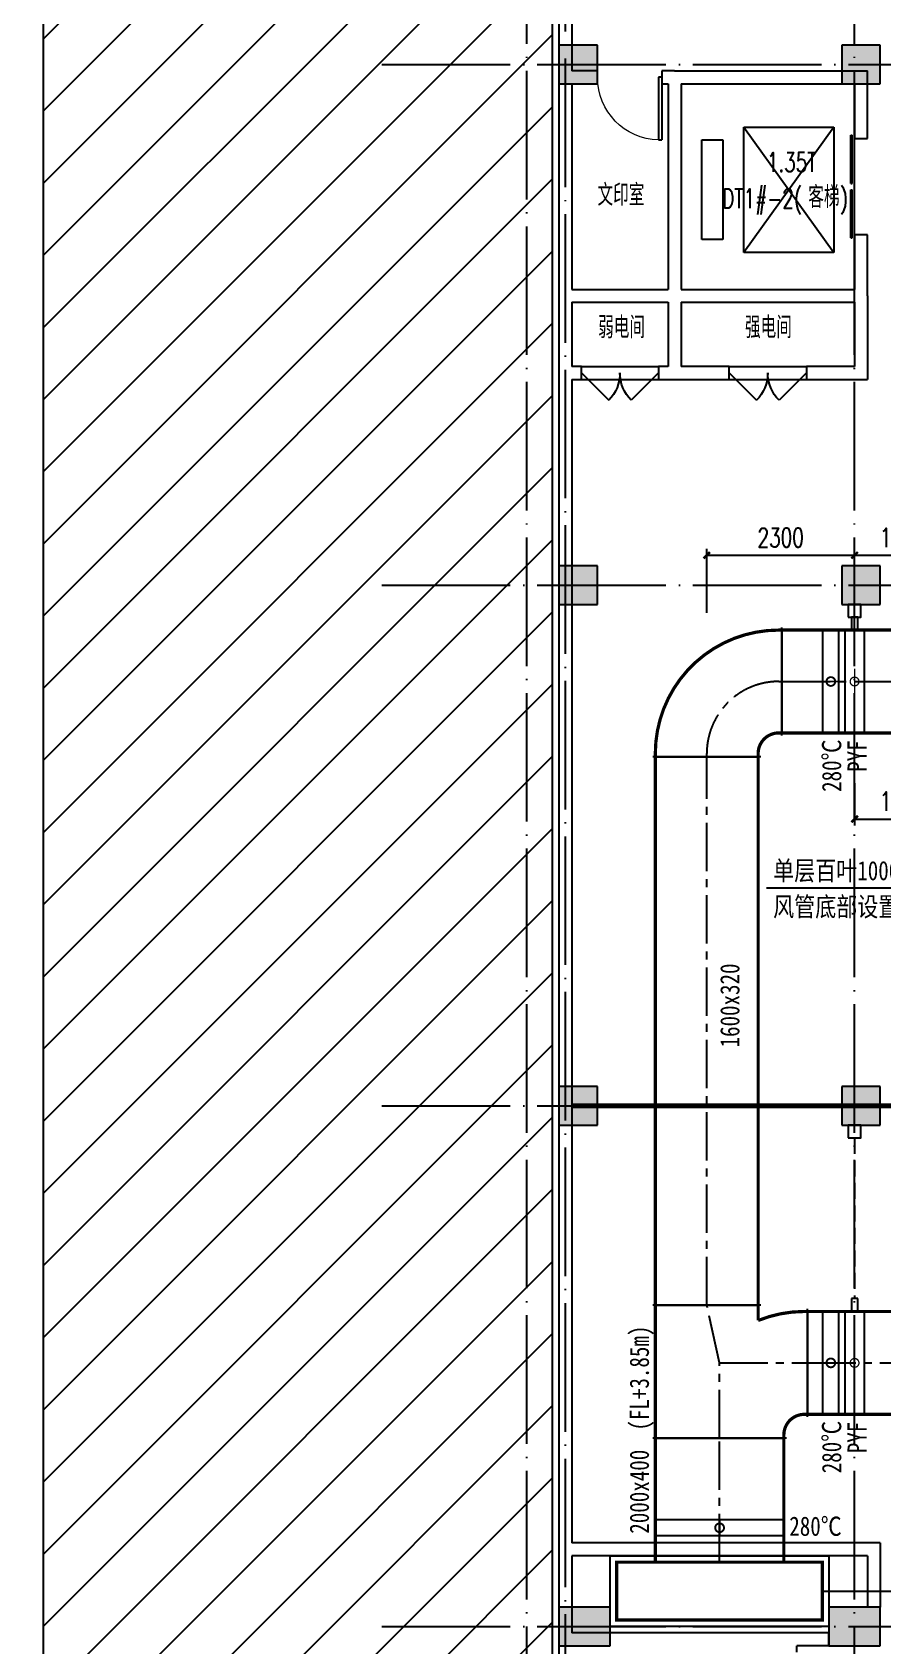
# Model space of a CAD drawing. Extents: x -555607 to 460190, y 498714 to 1664455.
# Drawn here: x -92148 to -78916, y 749620 to 774720 of the extents above; entities that cross this region are included whole.
import ezdxf

# ---------------------------------------------------------------- set-up
doc = ezdxf.new("R2010")
doc.units = 0
doc.header["$LTSCALE"] = 1000
doc.header["$MEASUREMENT"] = 0
for name, pattern in [('CENTER2', [1.125, 0.75, -0.125, 0.125, -0.125]), ('DASH', [0.35, 0.25, -0.1]), ('DOTE', [2.42, 2, -0.2, 0.02, -0.2])]:
    doc.linetypes.add(name, pattern=pattern)
doc.layers.get('Defpoints').update_dxf_attribs({"color": 210})
for name, color, linetype in [('A-AXIS-DOTE', 14, 'DOTE'), ('A-AXIS-SYMB', 3, 'Continuous'), ('A-HATCH-2', 251, 'Continuous'), ('A-STAIR', 150, 'Continuous'), ('A-TEXT', 61, 'Continuous'), ('A-WINDOW', 8, 'Continuous'), ('A-防火门窗', 8, 'Continuous'), ('AS-COLN', 6, 'Continuous'), ('AS-WALL', 40, 'Continuous'), ('DUCT-暖通风中心线', 5, 'CENTER2'), ('DUCT-暖通风法兰', 2, 'Continuous'), ('DUCT-暖通风管', 7, 'Continuous'), ('DUCT-暖通风管端线', 2, 'Continuous'), ('PUB_HATCH', 8, 'Continuous'), ('TH_DIM', 3, 'Continuous'), ('WINDOW', 8, 'Continuous'), ('暖通', 7, 'Continuous')]:
    doc.layers.add(name, color=color, linetype=linetype)
doc.styles.add('-黑体', font='simhei.ttf', dxfattribs={"width": 0.8})
doc.styles.add('_TCH_DIM_T3', font='SIMPLEX', dxfattribs={"width": 0.705882, "bigfont": 'GBCBIG'})
doc.styles.add('A-STANDARD', font='SIMPLEX', dxfattribs={"bigfont": 'GBCBIG'})
doc.styles.get("Standard").update_dxf_attribs({"font": 'gbenor.shx', "bigfont": 'gbcbig.shx'})
doc.linetypes.add('字母', pattern='A,12.7,-5.08,["挡烟垂壁",Standard,S=2.54,R=0,X=-2.54,Y=-1.27],-5.08', length=22.86)
doc.dimstyles.new('_TCH_ARCH&&100', dxfattribs={"dimtxt": 297.5, "dimasz": 100, "dimexe": 100, "dimexo": 100, "dimgap": 126.25, "dimtad": 1, "dimdec": 0, "dimzin": 0, "dimdsep": 46, "dimtxsty": '_TCH_DIM_T3', "dimblk": 'ARCHTICK', "dimcen": 0.09, "dimclrt": 7, "dimazin": 2, "dimtfac": 1, "dimtdec": 0, "dimtix": 1, "dimtmove": 2, "dimatfit": 3, "dimfxl": 100, "dimtolj": 1, "dimtzin": 0, "dimarcsym": 0})

# ---------------------------------------------------------------- blocks, each defined once
blk = doc.blocks.new('$DorLib2D$00000116')
at = {"color": 0}
for p, q in [((-0.5, 0), (-0.146, 0.354)), ((0.5, 0), (0.146, 0.354))]:
    blk.add_line(p, q, dxfattribs=at)
for centre, start, end in [((-0.5, 0), 0, 45), ((0.5, 0), 135, 180)]:
    blk.add_arc(centre, 0.5, start, end, dxfattribs=at)
blk = doc.blocks.new('$DorLib2D$00000001')
for p, q in [((0.45, 0.975), (0.5, 0.975)), ((0.45, 0), (0.45, 0.975)), ((0.5, 0), (0.5, 0.975)), ((0.5, 0), (0.45, 0))]:
    blk.add_line(p, q)
at = {"lineweight": 13}
blk.add_arc((0.475, 0), 0.975, 91.4693, 180, dxfattribs=at)
blk = doc.blocks.new('$DORLIB2D$00000127')
at = {"color": 0}
for points in [[(-0.533, 0.795), (-0.533, 0.69)], [(-0.033, 0.795), (-0.533, 0.795)], [(-0.033, 0.69), (-0.533, 0.69)], [(-0.033, 0.795), (-0.033, 0.69)], [(0.533, 0.795), (0.033, 0.795)], [(0.033, 0.795), (0.033, 0.69)], [(0.533, 0.69), (0.033, 0.69)], [(0.533, 0.795), (0.533, 0.69)], [(0.5, 0.5), (-0.5, 0.5)]]:
    blk.add_lwpolyline(points, dxfattribs=at)
blk = doc.blocks.new('_ArchTick')
at = {"color": 0, "linetype": 'ByBlock', "const_width": 0.4}
blk.add_lwpolyline([(-0.5, -0.5), (0.5, 0.5)], dxfattribs=at)
blk = doc.blocks.new('*D551')
at = {"layer": 'Defpoints', "color": 0, "transparency": 16777216}
for p in [(-79354, 766584), (-81654, 765588), (-79354, 765588)]:
    blk.add_point(p, dxfattribs=at)
at = {"layer": 'TH_DIM', "color": 0, "lineweight": -2, "transparency": 16777216}
for p, q in [((-81654, 765688), (-81654, 766684)), ((-81654, 766584), (-79354, 766584)), ((-79354, 765688), (-79354, 766684))]:
    blk.add_line(p, q, dxfattribs=at)
at = {"layer": 'TH_DIM', "color": 0, "lineweight": -2, "transparency": 16777216, "xscale": 100, "yscale": 100, "zscale": 100, "rotation": 180}
blk.add_blockref('_ArchTick', (-81654, 766584), dxfattribs=at)
at = {"layer": 'TH_DIM', "color": 0, "lineweight": -2, "transparency": 16777216, "xscale": 100, "yscale": 100, "zscale": 100}
blk.add_blockref('_ArchTick', (-79354, 766584), dxfattribs=at)
at = {"layer": 'TH_DIM', "color": 7, "transparency": 16777216, "insert": (-80504, 766859), "char_height": 297.5, "attachment_point": 5, "style": '_TCH_DIM_T3'}
blk.add_mtext('\\A1;2300', dxfattribs=at)
blk = doc.blocks.new('*D552')
at = {"layer": 'Defpoints', "color": 0, "transparency": 16777216}
for p in [(-77854, 766584), (-79354, 765588), (-77854, 765588)]:
    blk.add_point(p, dxfattribs=at)
at = {"layer": 'TH_DIM', "color": 0, "lineweight": -2, "transparency": 16777216}
for p, q in [((-79354, 765688), (-79354, 766684)), ((-79354, 766584), (-77854, 766584)), ((-77854, 765688), (-77854, 766684))]:
    blk.add_line(p, q, dxfattribs=at)
at = {"layer": 'TH_DIM', "color": 0, "lineweight": -2, "transparency": 16777216, "xscale": 100, "yscale": 100, "zscale": 100, "rotation": 180}
blk.add_blockref('_ArchTick', (-79354, 766584), dxfattribs=at)
at = {"layer": 'TH_DIM', "color": 0, "lineweight": -2, "transparency": 16777216, "xscale": 100, "yscale": 100, "zscale": 100}
blk.add_blockref('_ArchTick', (-77854, 766584), dxfattribs=at)
at = {"layer": 'TH_DIM', "color": 7, "transparency": 16777216, "insert": (-78604, 766859), "char_height": 297.5, "attachment_point": 5, "style": '_TCH_DIM_T3'}
blk.add_mtext('\\A1;1500', dxfattribs=at)
blk = doc.blocks.new('*D562')
at = {"layer": 'Defpoints', "color": 0, "transparency": 16777216}
for p in [(-79354, 763137), (-77854, 763137), (-77854, 762481)]:
    blk.add_point(p, dxfattribs=at)
at = {"layer": 'TH_DIM', "color": 0, "lineweight": -2, "transparency": 16777216}
for p, q in [((-79354, 763037), (-79354, 762381)), ((-77854, 763037), (-77854, 762381)), ((-79354, 762481), (-77854, 762481))]:
    blk.add_line(p, q, dxfattribs=at)
at = {"layer": 'TH_DIM', "color": 0, "lineweight": -2, "transparency": 16777216, "xscale": 100, "yscale": 100, "zscale": 100, "rotation": 180}
blk.add_blockref('_ArchTick', (-79354, 762481), dxfattribs=at)
at = {"layer": 'TH_DIM', "color": 0, "lineweight": -2, "transparency": 16777216, "xscale": 100, "yscale": 100, "zscale": 100}
blk.add_blockref('_ArchTick', (-77854, 762481), dxfattribs=at)
at = {"layer": 'TH_DIM', "color": 7, "transparency": 16777216, "insert": (-78604, 762756), "char_height": 297.5, "attachment_point": 5, "style": '_TCH_DIM_T3'}
blk.add_mtext('\\A1;1500', dxfattribs=at)

msp = doc.modelspace()

# ---------------------------------------------------------------- hatches: boundary and pattern name
at = {"layer": 'A-HATCH-2'}
h = msp.add_hatch(dxfattribs=at)
h.set_pattern_fill('ANSI31', color=250, scale=500)
h.set_pattern_definition([(45, (0, 0), (-561.266, 561.266), [])])
h.paths.add_polyline_path([(-84054.2, 832520), (-91980, 832520), (-91980, 741120), (-84054.2, 741120)])
at = {"layer": 'A-WINDOW'}
h = msp.add_hatch(dxfattribs=at)
h.set_pattern_fill('ANSI31', color=256, scale=100)
h.set_pattern_definition([(45, (0, 0), (-112.253202, 112.253202), [])])
edge = h.paths.add_edge_path()
edge.add_line((-91980, 835400), (-91980, 787330))
edge.add_line((-91980, 787330), (-91812, 787268.9))
edge.add_line((-91812, 787268.9), (-92148, 787209.6))
edge.add_line((-92148, 787209.6), (-91980, 787150))
edge.add_line((-91980, 787150), (-91980, 739080))
at = {"layer": 'PUB_HATCH'}
for points in [[(-83954.2, 773920), (-83354.2, 773920), (-83354.2, 774520), (-83954.2, 774520)], [(-79554.2, 773920), (-78954.2, 773920), (-78954.2, 774520), (-79554.2, 774520)], [(-83954.2, 765820), (-83354.2, 765820), (-83354.2, 766420), (-83954.2, 766420)], [(-79554.2, 765820), (-78954.2, 765820), (-78954.2, 766420), (-79554.2, 766420)], [(-83954.2, 757720), (-83354.2, 757720), (-83354.2, 758320), (-83954.2, 758320)], [(-79554.2, 757720), (-78954.2, 757720), (-78954.2, 758320), (-79554.2, 758320)], [(-83954.2, 749620), (-83154.2, 749620), (-83154.2, 750220), (-83954.2, 750220)], [(-79754.2, 749620), (-78954.2, 749620), (-78954.2, 750220), (-79754.2, 750220)]]:
    msp.add_hatch(color=256, dxfattribs=at).paths.add_polyline_path(points)

# ---------------------------------------------------------------- linework, layer by layer
at = {"layer": 'A-AXIS-DOTE', "color": 250}
for p, q in [((-84454.2, 735820), (-84454.2, 841426.4)), ((-79354.2, 735820), (-79354.2, 841482.3)), ((-83854.2, 736010), (-83854.2, 841220)), ((-86710, 774220), (-62146.4, 774220)), ((-86710, 766120), (-62146.4, 766120)), ((-86710, 758020), (-62146.4, 758020)), ((-86710, 749920), (-62146.4, 749920))]:
    msp.add_line(p, q, dxfattribs=at)
at = {"layer": 'A-AXIS-SYMB', "color": 250}
msp.add_lwpolyline([(-91980, 835400), (-91980, 787330), (-91812, 787268.9), (-92148, 787209.6), (-91980, 787150), (-91980, 739080)], dxfattribs=at)
at = {"layer": 'A-HATCH-2', "color": 250}
msp.add_lwpolyline([(-84054.2, 832520), (-91980, 832520), (-91980, 741120), (-84054.2, 741120)], close=True, dxfattribs=at)
at = {"layer": 'A-STAIR', "color": 8}
for p, q in [((-81079.2, 773245), (-79679.2, 773245)), ((-81079.2, 771295), (-81079.2, 773245)), ((-81079.2, 773245), (-79679.2, 771295)), ((-79679.2, 773245), (-81079.2, 771295)), ((-79679.2, 773245), (-79679.2, 771295)), ((-81729.2, 773045), (-81404.2, 773045)), ((-81729.2, 771495), (-81729.2, 773045)), ((-81404.2, 773045), (-81404.2, 771495)), ((-81404.2, 771495), (-81729.2, 771495)), ((-79679.2, 771295), (-81079.2, 771295))]:
    msp.add_line(p, q, dxfattribs=at)
at = {"layer": 'A-防火门窗', "color": 8}
for p, q in [((-83604.2, 769520), (-82404.2, 769520)), ((-83604.2, 769320), (-82404.2, 769320)), ((-81304.2, 769520), (-80104.2, 769520)), ((-81304.2, 769320), (-80104.2, 769320))]:
    msp.add_line(p, q, dxfattribs=at)
at = {"layer": 'AS-COLN', "color": 3}
for p, q in [((-83354.2, 774520), (-83954.2, 774520)), ((-83954.2, 774520), (-83954.2, 773920)), ((-83354.2, 773920), (-83354.2, 774520)), ((-78954.2, 774520), (-79554.2, 774520)), ((-79554.2, 774520), (-79554.2, 773920)), ((-78954.2, 773920), (-78954.2, 774520)), ((-83954.2, 773920), (-83354.2, 773920)), ((-79554.2, 773920), (-78954.2, 773920))]:
    msp.add_line(p, q, dxfattribs=at)
at = {"layer": 'AS-COLN'}
for p, q in [((-83354.2, 766420), (-83954.2, 766420)), ((-83954.2, 766420), (-83954.2, 765820)), ((-83354.2, 765820), (-83354.2, 766420)), ((-78954.2, 766420), (-79554.2, 766420)), ((-79554.2, 766420), (-79554.2, 765820)), ((-78954.2, 765820), (-78954.2, 766420)), ((-83954.2, 765820), (-83354.2, 765820)), ((-79554.2, 765820), (-78954.2, 765820)), ((-83354.2, 758320), (-83954.2, 758320)), ((-83954.2, 758320), (-83954.2, 757720)), ((-83354.2, 757720), (-83354.2, 758320)), ((-78954.2, 758320), (-79554.2, 758320)), ((-79554.2, 758320), (-79554.2, 757720)), ((-78954.2, 757720), (-78954.2, 758320)), ((-83954.2, 757720), (-83354.2, 757720)), ((-79554.2, 757720), (-78954.2, 757720)), ((-83154.2, 750220), (-83954.2, 750220)), ((-83954.2, 750220), (-83954.2, 749620)), ((-83154.2, 749620), (-83154.2, 750220)), ((-78954.2, 750220), (-79754.2, 750220)), ((-79754.2, 750220), (-79754.2, 749620)), ((-78954.2, 749620), (-78954.2, 750220)), ((-83954.2, 749620), (-83154.2, 749620)), ((-79754.2, 749620), (-78954.2, 749620))]:
    msp.add_line(p, q, dxfattribs=at)
at = {"layer": 'AS-WALL'}
for p, q in [((-83954.2, 792520), (-83954.2, 774020)), ((-83754.2, 792420), (-83754.2, 774120)), ((-83354.2, 774120), (-83754.2, 774120)), ((-83354.2, 773920), (-83354.2, 774120)), ((-82154.2, 774120), (-82354.2, 774120)), ((-82354.2, 774120), (-82354.2, 773920)), ((-82154.2, 774120), (-79154.2, 774120)), ((-79154.2, 773070), (-79154.2, 774120)), ((-83954.2, 774020), (-83954.2, 770620)), ((-83754.2, 773920), (-83354.2, 773920)), ((-83754.2, 773920), (-83754.2, 770720)), ((-82354.2, 773920), (-82254.2, 773920)), ((-82254.2, 773920), (-82254.2, 770720)), ((-82054.2, 773920), (-82054.2, 770720)), ((-82054.2, 773920), (-79354.2, 773920)), ((-79354.2, 773920), (-79354.2, 773070)), ((-79354.2, 773070), (-79154.2, 773070)), ((-79154.2, 771570), (-79354.2, 771570)), ((-79354.2, 771570), (-79354.2, 770720)), ((-79154.2, 770620), (-79154.2, 771570)), ((-83954.2, 770620), (-83954.2, 769420)), ((-83754.2, 770720), (-82254.2, 770720)), ((-82054.2, 770720), (-79354.2, 770720)), ((-79154.2, 770620), (-79154.2, 769320)), ((-83754.2, 770520), (-82254.2, 770520)), ((-83754.2, 770520), (-83754.2, 769520)), ((-82254.2, 770520), (-82254.2, 769520)), ((-82054.2, 770520), (-79354.2, 770520)), ((-82054.2, 770520), (-82054.2, 769520)), ((-79354.2, 770520), (-79354.2, 769520)), ((-83954.2, 769420), (-83954.2, 751120)), ((-83604.2, 769520), (-83754.2, 769520)), ((-83754.2, 769320), (-83604.2, 769320)), ((-83754.2, 769320), (-83754.2, 751220)), ((-83604.2, 769320), (-83604.2, 769520)), ((-82254.2, 769520), (-82404.2, 769520)), ((-82404.2, 769520), (-82404.2, 769320)), ((-82404.2, 769320), (-82154.2, 769320)), ((-82154.2, 769320), (-81304.2, 769320)), ((-81304.2, 769520), (-82054.2, 769520)), ((-81304.2, 769320), (-81304.2, 769520)), ((-79354.2, 769520), (-80104.2, 769520)), ((-80104.2, 769520), (-80104.2, 769320)), ((-80104.2, 769320), (-79154.2, 769320)), ((-83954.2, 751120), (-83954.2, 749720)), ((-78954.2, 751220), (-83754.2, 751220)), ((-79154.2, 751020), (-83754.2, 751020)), ((-83754.2, 751020), (-83754.2, 749820)), ((-79154.2, 751020), (-79154.2, 750220)), ((-78954.2, 751220), (-78954.2, 750220)), ((-78954.2, 750220), (-79154.2, 750220)), ((-80354.2, 749820), (-83754.2, 749820)), ((-79754.2, 749820), (-80354.2, 749820)), ((-79754.2, 749620), (-79754.2, 749820)), ((-83954.2, 749720), (-83954.2, 741520)), ((-79754.2, 749620), (-80254.2, 749620)), ((-80254.2, 749520), (-80254.2, 749620))]:
    msp.add_line(p, q, dxfattribs=at)
at = {"layer": 'DUCT-暖通风中心线'}
for p, q in [((-80534.2, 764620), (-80484.2, 764620)), ((-80484, 764620), (-77070, 764620)), ((-81654.2, 763450), (-81654.2, 763500)), ((-81654.2, 754920.2), (-81654.2, 763449.8)), ((-81454.2, 754020), (-81654.2, 754920)), ((-81454.2, 752850), (-81454.2, 754020)), ((-81454.2, 754020), (-80084.2, 754020)), ((-80084, 754020), (-77070, 754020)), ((-81454.2, 750920), (-81454.2, 752849.8))]:
    msp.add_line(p, q, dxfattribs=at)
msp.add_arc((-80534.2, 763500), 1120, 90, 180, dxfattribs=at)
at = {"layer": 'DUCT-暖通风法兰'}
for p, q in [((-80484.1, 763780), (-80484.1, 765460)), ((-80814.2, 763449.9), (-82494.2, 763449.9)), ((-80814.2, 754920.1), (-82494.2, 754920.1)), ((-80084.1, 753180), (-80084.1, 754860)), ((-80414.2, 752849.9), (-82494.2, 752849.9))]:
    msp.add_line(p, q, dxfattribs=at)
at = {"layer": 'DUCT-暖通风管', "extrusion": (0, 0, -1), "const_width": 50}
for points in [[(82454.2, 763500, 0.4142136), (80534.2, 765420)], [(80854.2, 763500, 0.4142136), (80534.2, 763820)], [(80454.2, 752900, 0.4142136), (80134.2, 753220)]]:
    msp.add_lwpolyline(points, format="xyb", dxfattribs=at)
at = {"layer": 'DUCT-暖通风管', "const_width": 50}
for points in [[(-80534.2, 765420), (-80484.2, 765420)], [(-77070, 765420), (-80484, 765420)], [(-80484.2, 763820), (-80534.2, 763820)], [(-80484, 763820), (-77070, 763820)], [(-82454.2, 763450), (-82454.2, 763500)], [(-82454.2, 763449.8), (-82454.2, 754920.2)], [(-80854.2, 763500), (-80854.2, 763450)], [(-80854.2, 754920.2), (-80854.2, 763449.8)], [(-82454.2, 754920), (-82454.2, 752900)], [(-80854.2, 754679.9), (-80854.2, 754920)], [(-80084.2, 754820), (-80134.2, 754820)], [(-77070, 754820), (-80084, 754820)], [(-80134.2, 753220), (-80084.2, 753220)], [(-80084, 753220), (-77070, 753220)], [(-82454.2, 752900), (-82454.2, 752850)], [(-82454.2, 752849.8), (-82454.2, 750920)], [(-80454.2, 752850), (-80454.2, 752900)], [(-80454.2, 750920), (-80454.2, 752849.8)], [(-82454.2, 750920), (-80454.2, 750920)]]:
    msp.add_lwpolyline(points, dxfattribs=at)
msp.add_lwpolyline([(-80134.2, 754820, 0.0963961), (-80854.2, 754679.9)], format="xyb", dxfattribs=at)
at = {"layer": 'DUCT-暖通风管端线'}
for p, q in [((-80484.2, 765420), (-80484.2, 763820)), ((-80484, 765420), (-80484, 763820)), ((-82454.2, 763450), (-80854.2, 763450)), ((-80854.2, 763449.8), (-82454.2, 763449.8)), ((-82454.2, 754920.2), (-80854.2, 754920.2)), ((-80854.2, 754920), (-82454.2, 754920)), ((-80084.2, 753220), (-80084.2, 754820)), ((-80084, 754820), (-80084, 753220)), ((-82454.2, 752850), (-80454.2, 752850)), ((-80454.2, 752849.8), (-82454.2, 752849.8))]:
    msp.add_line(p, q, dxfattribs=at)
at = {"layer": '暖通', "color": 7}
for p, q in [((-79304.4, 765620, -2500), (-79404, 765620, 2500)), ((-79404, 765620, -2500), (-79404, 765420, -2500)), ((-79304.4, 765420, -2500), (-79304.4, 765620, -2500)), ((-79504.2, 765420, -2500), (-79504.2, 763820, -2500)), ((-79204.2, 765420, -2500), (-79504.2, 765420, -2500)), ((-79204.2, 765420, -2500), (-79504.2, 765420, -2500)), ((-79204.2, 765420, -2500), (-79204.2, 763820, -2500)), ((-74354.2, 761403), (-80722.6, 761403)), ((-79304.4, 755020, -2500), (-79404, 755020, 2500)), ((-79404, 755020, -2500), (-79404, 754820, -2500)), ((-79304.4, 754820, -2500), (-79304.4, 755020, -2500)), ((-79504.2, 754820, -2500), (-79504.2, 753220, -2500)), ((-79204.2, 754820, -2500), (-79504.2, 754820, -2500)), ((-79204.2, 754820, -2500), (-79504.2, 754820, -2500)), ((-79204.2, 754820, -2500), (-79204.2, 753220, -2500)), ((-79854.2, 750470), (-75906.3, 750470))]:
    msp.add_line(p, q, dxfattribs=at)
at = {"layer": '暖通'}
for p, q in [((-79848.5, 763820, -2500), (-79848.5, 765420, -2500)), ((-79848.5, 763820, -2500), (-79848.5, 765420, -2500)), ((-79598.5, 763820, -2500), (-79598.5, 765420, -2500)), ((-79598.5, 763820, -2500), (-79598.5, 765420, -2500)), ((-79848.5, 753220, -2500), (-79848.5, 754820, -2500)), ((-79848.5, 753220, -2500), (-79848.5, 754820, -2500)), ((-79598.5, 753220, -2500), (-79598.5, 754820, -2500)), ((-79598.5, 753220, -2500), (-79598.5, 754820, -2500)), ((-80454.2, 751580), (-82454.2, 751580)), ((-80454.2, 751580), (-82454.2, 751580)), ((-80454.2, 751330), (-82454.2, 751330)), ((-80454.2, 751330), (-82454.2, 751330))]:
    msp.add_line(p, q, dxfattribs=at)
at = {"layer": '暖通', "color": 7}
for points in [[(-79454.2, 765620), (-79254.2, 765620), (-79254.2, 765820), (-79454.2, 765820)], [(-79454.2, 757520), (-79254.2, 757520), (-79254.2, 757720), (-79454.2, 757720)], [(-83154.2, 751020), (-79754.2, 751020), (-79754.2, 749920), (-83154.2, 749920)]]:
    msp.add_lwpolyline(points, close=True, dxfattribs=at)
at = {"layer": '暖通', "elevation": -2500}
for points, const_width in [([(-79354.2, 764419), (-79354.2, 764821)], 20), ([(-79848.5, 764620), (-79598.5, 764620)], 30), ([(-79848.5, 764620), (-79598.5, 764620)], 30), ([(-79848.5, 754020), (-79598.5, 754020)], 30), ([(-79848.5, 754020), (-79598.5, 754020)], 30), ([(-79354.2, 753819), (-79354.2, 754221)], 20)]:
    msp.add_lwpolyline(points, dxfattribs=dict(at, const_width=const_width))
for points, const_width in [([(-79723.5, 764551.8, -1), (-79723.5, 764688.2, -1)], 30), ([(-79723.5, 764551.8, -1), (-79723.5, 764688.2, -1)], 30), ([(-79354.2, 764688.2, -1), (-79354.2, 764551.8, -1)], 20), ([(-79723.5, 753951.8, -1), (-79723.5, 754088.2, -1)], 30), ([(-79723.5, 753951.8, -1), (-79723.5, 754088.2, -1)], 30), ([(-79354.2, 754088.2, -1), (-79354.2, 753951.8, -1)], 20)]:
    msp.add_lwpolyline(points, format="xyb", close=True, dxfattribs=dict(at, const_width=const_width))
at = {"layer": '暖通', "color": 2, "linetype": '字母', "ltscale": 0.05, "const_width": 80}
msp.add_lwpolyline([(-68354.2, 758020), (-83754.2, 758020)], dxfattribs=at)
at = {"layer": '暖通', "color": 7, "linetype": 'DASH'}
msp.add_lwpolyline([(-79354.2, 757520), (-79354.2, 755020)], dxfattribs=at)
at = {"layer": '暖通', "const_width": 30}
msp.add_lwpolyline([(-81386, 751455, 1), (-81522.4, 751455, 1)], format="xyb", close=True, dxfattribs=at)
msp.add_lwpolyline([(-81386, 751455, 1), (-81522.4, 751455, 1)], format="xyb", close=True, dxfattribs=at)
msp.add_lwpolyline([(-81454.2, 751580), (-81454.2, 751330)], dxfattribs=at)
msp.add_lwpolyline([(-81454.2, 751580), (-81454.2, 751330)], dxfattribs=at)
at = {"layer": '暖通', "color": 7, "const_width": 50}
msp.add_lwpolyline([(-83054.2, 750920), (-79854.2, 750920), (-79854.2, 750020), (-83054.2, 750020)], close=True, dxfattribs=at)

# ---------------------------------------------------------------- block references
at = {"layer": 'A-WINDOW', "xscale": 1000, "yscale": -1000, "zscale": 199.9999999999999, "rotation": 359.9999999901714}
msp.add_blockref('$DorLib2D$00000001', (-82854.2, 774020), dxfattribs=at)
at = {"layer": 'A-防火门窗', "color": 8, "xscale": 1200, "yscale": -1200, "zscale": 199.9999999999999}
for p, rotation in [((-83004.2, 769420), 359.9999999991917), ((-80704.2, 769420), 359.9999999991927)]:
    msp.add_blockref('$DorLib2D$00000116', p, dxfattribs=dict(at, rotation=rotation))
at = {"layer": 'WINDOW', "xscale": 1500, "yscale": -199.9999999999999, "zscale": 1500, "rotation": 269.9999999583889}
msp.add_blockref('$DORLIB2D$00000127', (-79254.2, 772320), dxfattribs=at)

# ---------------------------------------------------------------- texts
at = {"layer": 'A-TEXT', "color": 8, "style": 'A-STANDARD', "width": 0.705882}
for s, p in [('1.35T', (-80720, 772550)), ('DT1#-2(', (-81414.5, 771985.5)), (')', (-79583, 771985.5))]:
    msp.add_text(s, height=297.5, dxfattribs=at).set_placement(p)
at = {"layer": 'A-TEXT', "color": 8, "style": 'A-STANDARD'}
for s, p in [('文印室', (-83353.4, 772020)), ('客梯', (-80074.5, 771985.5))]:
    msp.add_text(s, height=337.59, dxfattribs=at).set_placement(p)
at = {"layer": 'A-防火门窗', "color": 8, "style": 'A-STANDARD'}
for s, p in [('弱电间', (-83343.4, 769960)), ('强电间', (-81059.2, 769960))]:
    msp.add_text(s, height=337.59, dxfattribs=at).set_placement(p)
at = {"layer": '暖通', "style": '-黑体', "width": 0.8}
for s, p in [('280℃', (-79562.1, 762902.8, 10000)), ('PYF', (-79164.5, 763214.6, 10000)), ('1600x320', (-81145.4, 758927.4)), ('(FL+3.85m)', (-82554, 752967.2)), ('280℃', (-79562.1, 752302.8, 10000)), ('PYF', (-79164.5, 752614.6, 10000)), ('2000x400', (-82554, 751362.9))]:
    msp.add_text(s, height=300, rotation=90, dxfattribs=at).set_placement(p)
for s, p in [('单层百叶1000x8000、本层均同', (-80621.7, 761528)), ('风管底部设置，中心距本层室内地面3.9m', (-80621.7, 760967.2)), ('280℃', (-80370, 751330))]:
    msp.add_text(s, height=300, dxfattribs=at).set_placement(p)

# ---------------------------------------------------------------- dimensions: what is measured, and where the dimension line sits
at = {"layer": 'TH_DIM', "color": 7}
for p1, p2, distance, text, picture, middle in [((-81654.2, 765587.6), (-79354.2, 765587.6), 996.4, '2300', '*D551', (-80504.2, 766859)), ((-79354.2, 765587.6), (-77854.2, 765587.6), 996.4, '1500', '*D552', (-78604.2, 766859)), ((-79354.2, 763137.3), (-77854.2, 763137.3), -656.7, '1500', '*D562', (-78604.2, 762755.6))]:
    dim = msp.add_aligned_dim(p1=p1, p2=p2, distance=distance, text=text, dimstyle='_TCH_ARCH&&100', dxfattribs=at)
    dim.commit()
    dim.dimension.update_dxf_attribs({"geometry": picture, "text_midpoint": middle})

doc.saveas('drawing.dxf')
